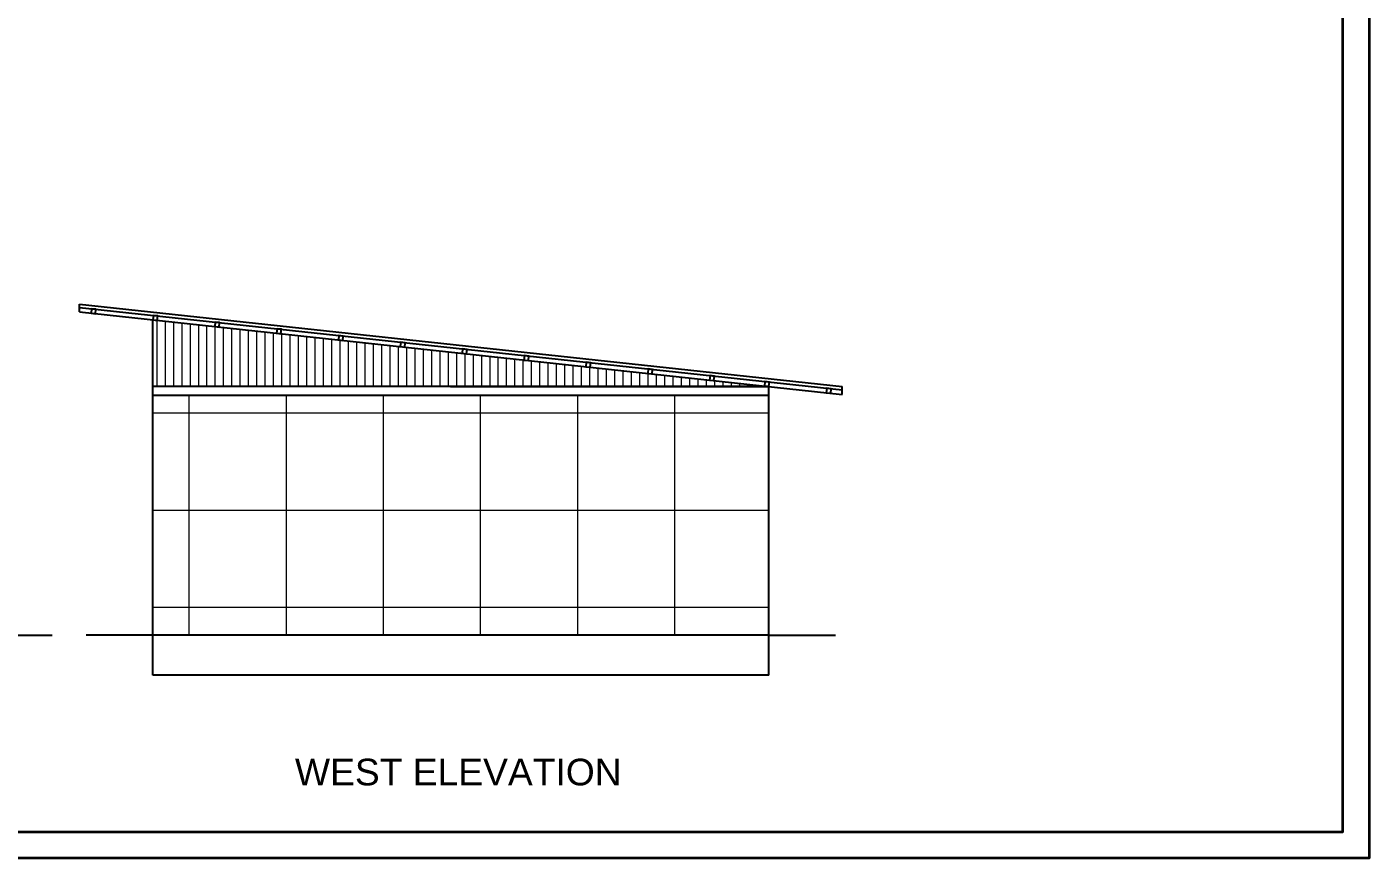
# Model space of a CAD drawing. Header units: inches. Extents: x 45643 to 78083, y -17830 to -3084.
# Drawn here: x 55433 to 56038, y -17613 to -17239 of the extents above; entities that cross this region are included whole.
import ezdxf

# ---------------------------------------------------------------- set-up
doc = ezdxf.new("R2010")
doc.units = ezdxf.units.IN
doc.header["$MEASUREMENT"] = 0
doc.layers.add('A_hatch', color=253, linetype='Continuous', lineweight=5)
doc.layers.add('steps', color=253, linetype='Continuous', lineweight=20)
doc.layers.add('Normal Wall', color=7, linetype='Continuous', lineweight=35, true_color=0xffaf89)
doc.layers.add('PDF_Text', color=7, linetype='Continuous')
doc.styles.add('PDF Arial', font='arial.ttf')

msp = doc.modelspace()

# ---------------------------------------------------------------- hatches: boundary and pattern name
at = {"layer": 'A_hatch', "ltscale": 5}
h = msp.add_hatch(dxfattribs=at)
h.set_pattern_fill('ANSI37', color=11, scale=350, angle=45)
h.set_pattern_definition([(90, (-3644.04, 0), (-43.75, 0), []), (180, (-3644.04, 0), (-4e-15, -43.75), [])])
h.paths.add_polyline_path([(55767.12, -17404.58), (55489.61, -17404.58), (55489.61, -17512.58), (55767.12, -17512.58)])
at = {"layer": 'steps', "ltscale": 0.3}
h = msp.add_hatch(dxfattribs=at)
h.set_pattern_fill('ANSI31', scale=30, angle=45)
h.set_pattern_definition([(90, (2485.2362, -2881.9146), (-3.75, 0), [])])
h.paths.add_polyline_path([(55489.61, -17370.58), (55767.12, -17400.58), (55623.62, -17400.58), (55489.61, -17400.58)])

# ---------------------------------------------------------------- linework, layer by layer
for p, q in [((55456.61, -17363.49), (55800.12, -17400.63)), ((55456.61, -17367.01), (55456.61, -17363.49)), ((55456.61, -17365), (55800.12, -17402.13)), ((55456.61, -17367.01), (55800.12, -17404.15)), ((55489.61, -17400.58), (55489.61, -17370.58)), ((55767.12, -17400.58), (55489.61, -17400.58)), ((55489.61, -17512.58), (55489.61, -17400.58)), ((55623.62, -17400.58), (55767.12, -17400.58)), ((55767.12, -17512.58), (55767.12, -17400.58)), ((55800.12, -17404.15), (55800.12, -17400.63)), ((55767.12, -17404.58), (55489.61, -17404.58)), ((55414.28, -17512.58), (55444.28, -17512.58)), ((55414.28, -17512.58), (55444.28, -17512.58)), ((55489.61, -17512.58), (55459.61, -17512.58)), ((55767.12, -17512.58), (55489.61, -17512.58)), ((55489.61, -17530.58), (55489.61, -17512.58)), ((55767.12, -17512.58), (55797.12, -17512.58)), ((55767.12, -17530.58), (55767.12, -17512.58)), ((55767.12, -17530.58), (55489.61, -17530.58))]:
    msp.add_line(p, q)
for points in [[(55461.74, -17367.57), (55463.73, -17367.78), (55463.94, -17365.79), (55461.96, -17365.58)], [(55489.61, -17370.58), (55491.59, -17370.79), (55491.81, -17368.81), (55489.82, -17368.59)], [(55517.47, -17373.59), (55519.46, -17373.81), (55519.67, -17371.82), (55517.69, -17371.6)], [(55545.34, -17376.6), (55547.32, -17376.82), (55547.54, -17374.83), (55545.55, -17374.62)], [(55573.2, -17379.62), (55575.19, -17379.83), (55575.41, -17377.84), (55573.42, -17377.63)], [(55601.07, -17382.63), (55603.06, -17382.84), (55603.27, -17380.85), (55601.28, -17380.64)], [(55628.93, -17385.64), (55630.92, -17385.86), (55631.14, -17383.87), (55629.15, -17383.65)], [(55656.8, -17388.65), (55658.79, -17388.87), (55659, -17386.88), (55657.01, -17386.66)], [(55684.66, -17391.67), (55686.65, -17391.88), (55686.87, -17389.89), (55684.88, -17389.68)], [(55712.53, -17394.68), (55714.52, -17394.89), (55714.73, -17392.9), (55712.74, -17392.69)], [(55740.39, -17397.69), (55742.38, -17397.9), (55742.6, -17395.92), (55740.61, -17395.7)], [(55765.13, -17400.36), (55767.12, -17400.58), (55767.34, -17398.59), (55765.35, -17398.38)], [(55793, -17403.38), (55794.99, -17403.59), (55795.2, -17401.6), (55793.22, -17401.39)]]:
    msp.add_lwpolyline(points, close=True)
at = {"layer": 'Normal Wall'}
for points in [[(54979.55, -16862.5), (56037.56, -16862.5), (56037.56, -17613.03), (54979.55, -17613.03)], [(54979.55, -16862.5), (56037.56, -16862.5), (56037.56, -17613.03), (54979.55, -17613.03)], [(56025.65, -16874.41), (55003.37, -16874.41), (55003.37, -17601.12), (56025.65, -17601.12)], [(56025.65, -16874.41), (55003.37, -16874.41), (55003.37, -17601.12), (56025.65, -17601.12)]]:
    msp.add_lwpolyline(points, close=True, dxfattribs=at)

# ---------------------------------------------------------------- texts
at = {"layer": 'PDF_Text', "insert": (55553.62, -17580.41), "char_height": 12, "attachment_point": 7, "style": 'PDF Arial'}
msp.add_mtext('WEST ELEVATION', dxfattribs=at)

doc.saveas('drawing.dxf')
